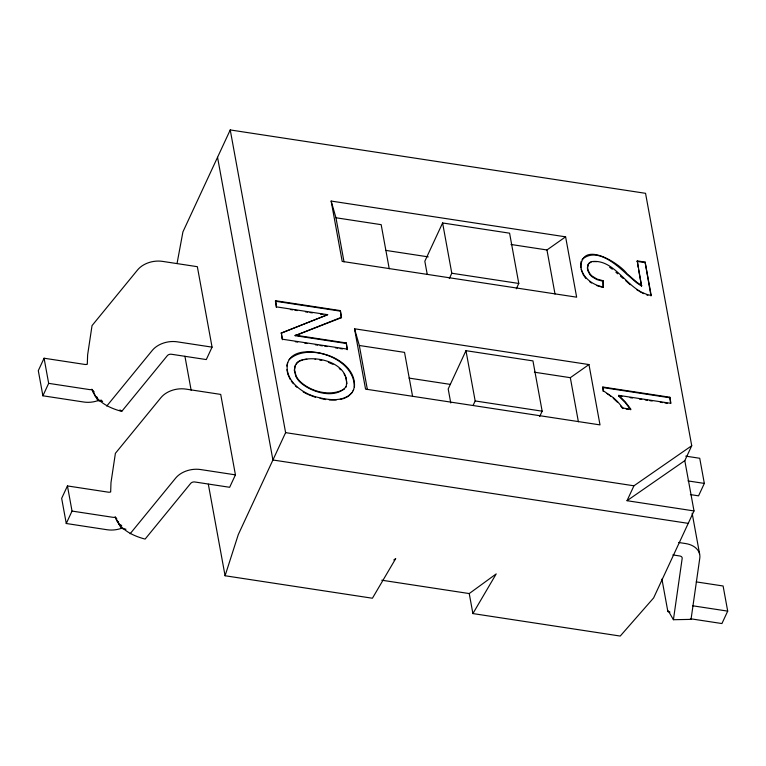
<?xml version="1.0" encoding="UTF-8"?>
<svg xmlns="http://www.w3.org/2000/svg" width="766" height="766" viewBox="0 0 766 766"><rect width="100%" height="100%" fill="white"/><g stroke="black" fill="none" stroke-linecap="round" stroke-linejoin="round"><path stroke-width="1.15" d="M286.886 366.043C289.548 348.587 312.643 350.541 325.186 354.419C339.558 358.383 355.414 369.901 354.476 386.399M678.609 542.491L685.58 543.554A21.429 14.975 -10.4 0 1 699.798 558.06L691.037 619.378L673.419 619.713L682.18 558.404A3.571 2.499 -10.4 0 0 679.806 555.982L672.835 554.919M581.164 261.359C578.483 274.621 591.304 285.115 603.311 286.963L603.081 287.461L596.8 285.613M294.929 366.474L294.537 369.844L296.069 375.809A22.348 14.334 24.9 0 0 299.468 380.855C310.527 391.924 330.673 396.989 344.403 389.042M177.042 263.542L182.93 231.859L230.24 129.942L645.547 193.319L691.727 445.735L684.804 460.653L627.019 500.705L694.006 510.932L653.618 597.93L620.23 636.058L472.9 613.576L469.232 593.564L496.205 573.906L472.9 613.576M353.432 390.066L354.476 386.418M346.079 386.945C351.067 363.745 316.885 354.352 299.841 360.662A20.787 13.338 24.9 0 0 296.624 363.256L294.9 366.378M287.662 362.481C283.86 379.553 300.942 392.699 315.649 396.788L315.793 396.826C326.996 399.756 341.78 402.514 351.154 393.59M393.801 559.984L395.725 558.577L372.42 598.236L225.08 575.754L238.303 534.553L285.613 432.637L230.24 129.942M295.13 365.88L294.307 370.342L295.839 376.307A22.348 14.334 24.9 0 0 299.238 381.353C310.144 392.297 335.537 400.043 346.309 386.447M353.155 390.727L353.662 389.568M44.074 358.22L48.67 383.354L89.555 389.597A3.571 2.499 -10.4 0 0 91.901 389.367C96.363 401.911 109.643 408.192 121.746 411.38L167.304 355.683A3.571 2.499 -10.4 0 1 171.46 354.256L206.293 359.57L212.067 347.142L197.35 266.692L162.516 261.378A21.429 14.975 -10.4 0 0 137.593 269.919L92.035 325.607L87.621 354.917L87.305 364.233A3.571 2.499 -10.4 0 1 84.949 364.453L44.074 358.22L38.3 370.648L42.896 395.792L83.781 402.026A21.429 14.975 -10.4 0 0 97.895 400.656L102.606 401.499L100.978 399.948M42.896 395.792L48.67 383.354M67.437 485.931L72.033 511.075L112.918 517.309A3.571 2.499 -10.4 0 0 115.264 517.088C119.726 529.632 133.006 535.903 145.119 539.092L190.677 483.394A3.571 2.499 -10.4 0 1 194.823 481.977L229.656 487.291L235.43 474.863L220.713 394.413L185.879 389.099A21.429 14.975 -10.4 0 0 160.956 397.631L115.398 453.328L110.984 482.628L110.668 491.944A3.571 2.499 -10.4 0 1 108.322 492.174L67.437 485.931L61.663 498.36L66.269 523.504L107.144 529.746A21.429 14.975 -10.4 0 0 121.258 528.377L125.969 529.22M66.269 523.504L72.033 511.075M275.549 300.722L276.449 307.405L275.549 300.722L340.382 310.613L341.358 317.718L295.092 335.661L341.588 317.22M327.656 314.692L281.16 333.133L327.656 314.692L276.679 306.907M282.367 339.74L281.39 332.635M341.358 317.718L340.382 310.613M346.299 342.948L347.199 349.631L346.299 342.948L295.322 335.173M516.313 288.792L518.783 283.458L509.591 233.18L442.604 222.963L424.833 261.235L427.189 274.104M449.336 278.556L451.796 273.242L442.604 222.963M539.676 416.503L542.156 411.179L532.954 360.901L465.967 350.675L448.196 388.956L450.762 402.983M473.187 405.214L475.169 400.953L465.967 350.675M603.081 287.461L603.072 280.729L597.011 279.063L592.434 276.325A12.208 7.832 24.9 0 1 589.877 273.654L588.259 270.57A19.447 12.476 24.9 0 1 587.627 267.334L588.192 264.442A11.681 7.497 24.9 0 1 589.265 262.987A13.175 8.445 24.9 0 1 591.429 261.637C613.997 258.535 625.621 286.8 645.374 293.809A15.263 9.795 24.9 0 0 648.601 294.9L651.205 295.408L650.976 295.906L645.106 262.087L637.283 260.89L638.126 267.277M582.112 259.454C596.714 246.729 616.228 264.509 626.76 274.209L636.642 282.778L641.573 286.101L637.283 260.89M602.842 387.012L603.34 391.445L602.842 387.012L669.829 397.228L670.949 403.347L618.775 395.38L618.545 395.878L625.267 402.61L630.686 409.772M603.57 390.947L613.518 397.822L617.559 401.623L622.997 408.067L622.768 408.565L620.728 406.152M670.537 402.82L669.829 397.228M627.019 500.705L633.942 485.797L691.727 445.735M685.723 456.134L699.731 458.269L704.337 483.413L698.563 495.841L690.386 494.597M696.237 581.892L723.104 585.99L727.7 611.124L721.926 623.553L690.396 618.746M351.881 392.891L353.385 390.229M669.991 612.111L667.866 611.555L668.316 610.923L673.419 619.713M289.108 359.637C308.2 341.588 355.051 358.814 354.246 386.897M296.174 364.051L296.394 363.754A20.787 13.338 24.9 0 1 298.864 361.59M352.111 392.403L348.329 396.348L343.388 398.703M106.752 406.066L152.31 350.368A21.429 14.975 -10.4 0 1 177.233 341.827L212.067 347.142M130.115 533.778L175.673 478.08A21.429 14.975 -10.4 0 1 200.596 469.548L235.43 474.863M511.018 244.478L546.962 249.965L565.605 236.838L576.645 297.179L342.191 261.407L331.151 201.065L565.605 236.838M534.381 372.199L570.325 377.686L588.968 364.559L600.008 424.891L365.554 389.118L354.524 328.777L588.968 364.559M299.611 361.159L302.637 359.963M340.324 399.364L342.373 398.923M303.767 359.685L306.821 359.264M592.98 261.618L596.8 261.599M336.274 399.967L329.275 399.996M315.056 359.331L315.63 359.398M637.053 261.388L644.876 262.585M331.151 201.065L335.958 217.764L381.171 224.668L389.233 268.761M385.691 250.377L428.251 256.869M451.796 273.242L518.783 283.458M275.32 301.22L340.152 311.111M290.352 309.531L292.669 309.885M294.987 310.24L297.304 310.584M305.414 311.829L307.731 312.183M310.048 312.538L312.365 312.882M320.475 314.127L322.792 314.481M295.092 335.661L346.06 343.446M354.524 328.777L359.321 345.485L404.534 352.379L412.606 396.472M602.612 387.51L669.599 397.726M282.597 339.242L347.429 349.133M295.331 341.722L297.687 342.076M304.763 343.158L307.118 343.513M315.372 344.777L317.727 345.14M320.083 345.495L322.448 345.859M324.803 346.213L327.159 346.577M335.412 347.831L337.768 348.195M340.123 348.549L342.479 348.913M618.545 395.878L622.021 396.405M630.14 397.65L632.457 398.004M639.418 399.067L641.736 399.421M645.211 399.948L647.529 400.302M649.846 400.656L652.172 401.011M660.282 402.246L662.6 402.6M664.926 402.954L667.243 403.309M622.997 408.067L630.916 409.274L625.496 402.121L618.775 395.38M626.157 409.082L628.426 409.427M409.054 378.098L450.427 384.408M475.169 400.953L542.156 411.179M687.983 480.914L704.337 483.413M285.613 432.637L633.942 485.797M688.232 523.36L272.916 459.983L217.544 157.289M692.655 605.782L727.7 611.124M381.755 580.207L469.232 593.564M319.719 360.087L321.758 360.432M602.842 281.227L596.781 279.561L592.195 276.823A12.208 7.832 24.9 0 1 589.648 274.151L588.029 271.068A19.447 12.476 24.9 0 1 587.398 267.832L587.962 264.94A11.681 7.497 24.9 0 1 589.035 263.485A13.175 8.445 24.9 0 1 591.199 262.135M320.054 398.32L325.665 399.574M308.554 394.653L315.42 397.286M328.375 362.328L332.961 364.31M95.195 396.29L97.292 397.295M118.558 524.011L121.708 525.505M641.927 292.736L643.813 293.675M303.202 391.943L307.338 394.164M639.131 291.185L640.922 292.248M636.642 289.615L638.241 290.659M589.782 281.84L591.534 282.999M606.883 393.465L608.127 394.298M641.803 285.603L636.872 282.281L626.99 273.711C619.531 263.341 581.471 239.251 580.772 267.679M609.64 267.296L612.34 269.201M608.96 394.911L610.626 396.137M339.242 368.523L340.679 369.739M119.975 409.877L121.746 411.38M615.931 272.275L617.722 273.816M620.412 276.124L623.112 278.431M295.312 385.873L296.882 387.213M625.784 280.768L630.217 284.693M613.288 398.32L617.329 402.121M117.035 520.641L118.653 522.201M94.199 391.972L91.901 389.367L97.895 400.656M116.796 518.821L115.264 517.088L121.258 528.377M291.329 381.209L293.388 383.756M584.228 276.296L585.971 278.565M344.087 373.913L345.61 376.546M290.276 379.572L287.825 374.172L286.905 369.652M583.644 275.549L581.135 269.488M345.897 377.475L346.941 383.852M684.804 460.653L694.006 510.932M692.148 513.239L699.617 554.038M645.106 262.087L651.205 295.408M638.557 269.622L641.573 286.101M661.92 579.067L667.866 611.555M546.962 249.965L555.024 294.058M570.325 377.686L578.387 421.779M335.958 217.764L344.02 261.857M359.321 345.485L367.383 389.578M281.562 335.336L282.166 338.639M184.922 356.267L191.155 390.306M208.333 484.208L225.08 575.754M603.072 280.729L603.311 286.963M647.835 295.255A15.263 9.795 24.9 0 1 646.753 294.91"/></g></svg>
